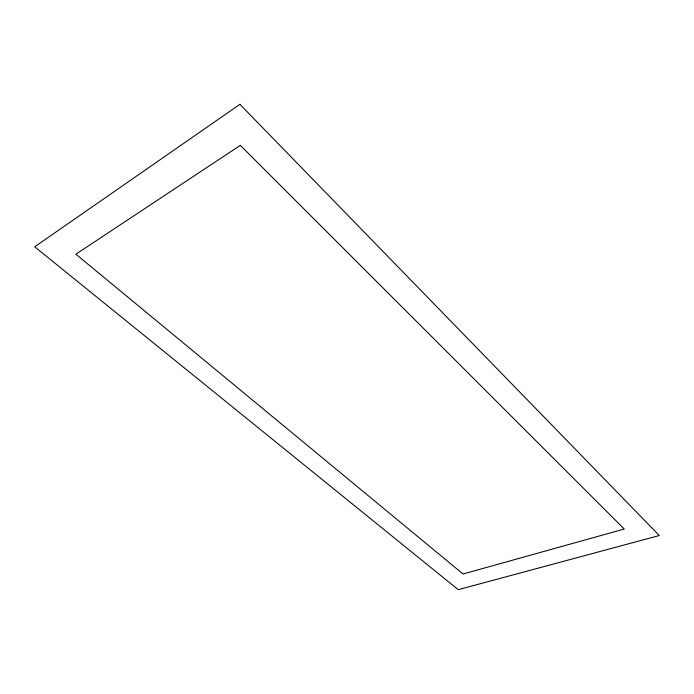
<?xml version="1.0" encoding="UTF-8"?>
<svg xmlns="http://www.w3.org/2000/svg" width="694" height="694" viewBox="0 0 694 694"><rect width="100%" height="100%" fill="white"/><g stroke="black" fill="none" stroke-linecap="round" stroke-linejoin="round"><path stroke-width="1.04" d="M239.916 104.326L34.7 246.795L458.24 589.674L659.3 535.525L239.916 104.326M240.324 145.35L75.898 254.195L463.045 573.999L624.253 529.036L240.324 145.35"/></g></svg>
